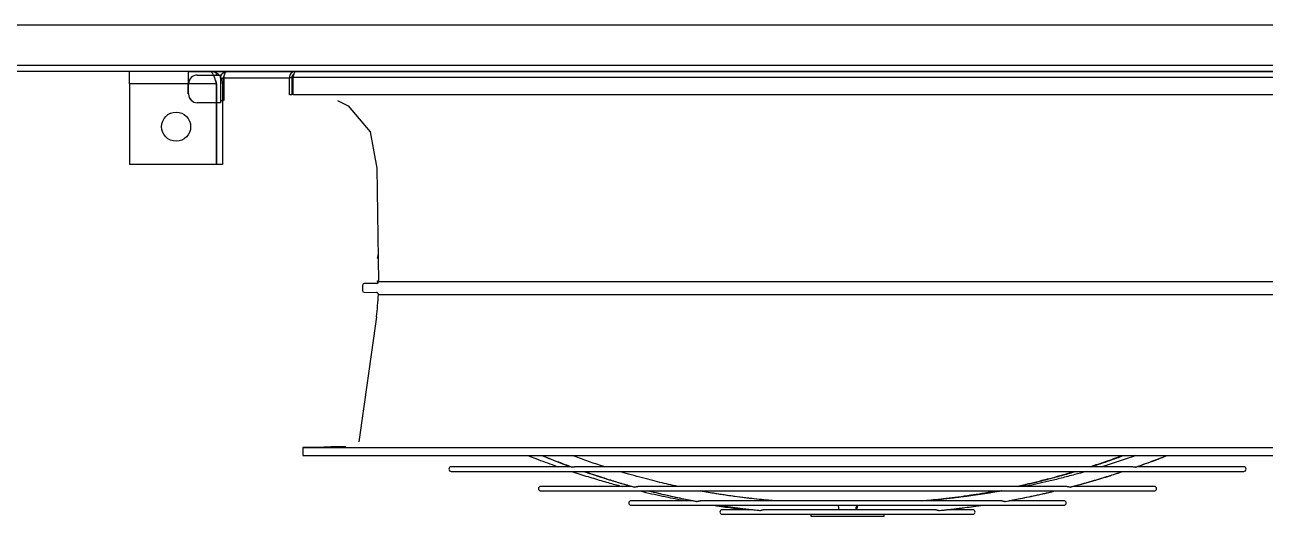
# Model space of a CAD drawing. Header units: inches. Extents: x 547 to 857, y -2 to 194.
# Drawn here: x 785.1 to 798.44, y 120.13 to 125.41 of the extents above; entities that cross this region are included whole.
import ezdxf

# ---------------------------------------------------------------- set-up
doc = ezdxf.new("R2010")
doc.units = ezdxf.units.IN
doc.header["$MEASUREMENT"] = 0

msp = doc.modelspace()

# ---------------------------------------------------------------- linework, layer by layer
at = {"linetype": 'Continuous', "lineweight": 25}
for p, q in [((771.5149, 125.4054), (801.3819, 125.4054)), ((771.5149, 124.9719), (801.3819, 124.9719)), ((801.3819, 124.9054), (771.5149, 124.9054)), ((786.2297, 124.7734), (786.2297, 124.9054)), ((786.8628, 124.7727), (786.8628, 124.9054)), ((786.9568, 124.8664), (787.2068, 124.8664)), ((787.1598, 124.9054), (787.1598, 124.8664)), ((787.2068, 124.8664), (787.2068, 124.8324)), ((787.2085, 124.8429), (787.2068, 124.8429)), ((787.2426, 124.8429), (787.2398, 124.8429)), ((787.9484, 124.8389), (787.9734, 124.8389)), ((787.9484, 124.6554), (787.9484, 124.8389)), ((787.9734, 124.8389), (787.9734, 124.6554)), ((799.9095, 124.8389), (787.9873, 124.8389)), ((787.9873, 124.6554), (787.9873, 124.8389)), ((787.1611, 124.7734), (786.2297, 124.7734)), ((786.2297, 124.7734), (786.2297, 123.9054)), ((786.858, 124.6632), (786.858, 124.7727)), ((786.858, 124.7727), (786.863, 124.7727)), ((786.863, 124.6632), (786.863, 124.7727)), ((787.1611, 124.7734), (787.1611, 123.9054)), ((787.1647, 124.7734), (787.1647, 123.9054)), ((787.2068, 124.8324), (787.2383, 124.8324)), ((787.2068, 124.8324), (787.2068, 124.5929)), ((787.2297, 124.7734), (787.2297, 123.9054)), ((787.2383, 124.8324), (787.2383, 124.5929)), ((787.2418, 124.7764), (787.2383, 124.7764)), ((787.2418, 124.8324), (787.2418, 124.5929)), ((787.9484, 124.8324), (787.2418, 124.8324)), ((787.9873, 124.8324), (787.9734, 124.8324)), ((786.858, 124.6632), (786.863, 124.6632)), ((787.2068, 124.5694), (786.9568, 124.5694)), ((787.2068, 124.5929), (787.2068, 124.5694)), ((787.2068, 124.5929), (787.2383, 124.5929)), ((787.9734, 124.6554), (787.9484, 124.6554)), ((799.9095, 124.6554), (787.9873, 124.6554)), ((788.4664, 124.5929), (788.5809, 124.5368)), ((788.5809, 124.5368), (788.8173, 124.2575)), ((787.1611, 123.9054), (786.2297, 123.9054)), ((787.2297, 123.9054), (787.1647, 123.9054)), ((788.8893, 123.8648), (788.9063, 122.6494)), ((788.9019, 122.9659), (788.8976, 122.9146)), ((788.894, 122.901), (788.8976, 122.9146)), ((788.9028, 122.901), (788.894, 122.901)), ((788.894, 122.901), (788.8966, 122.8997)), ((788.8976, 122.9146), (788.8966, 122.8997)), ((788.8966, 122.8997), (788.9028, 122.8976)), ((788.8976, 122.9146), (788.9024, 122.9293)), ((788.7319, 122.6074), (788.7319, 122.5538)), ((788.8869, 122.6295), (788.7512, 122.6271)), ((788.894, 122.6539), (788.8966, 122.6552)), ((788.9062, 122.6539), (788.894, 122.6539)), ((788.894, 122.6539), (788.8976, 122.6403)), ((788.8966, 122.6552), (788.9062, 122.6583)), ((788.8976, 122.6403), (788.8966, 122.6552)), ((788.8976, 122.6403), (788.8995, 122.6344)), ((788.8976, 122.6403), (788.8981, 122.6332)), ((788.9063, 122.6494), (798.9905, 122.6494)), ((788.7512, 122.5341), (788.8851, 122.5317)), ((788.9044, 122.5112), (798.9924, 122.5112)), ((788.8826, 122.2714), (788.6938, 120.9278)), ((788.3185, 120.8714), (788.0921, 120.8675)), ((788.0921, 120.8675), (788.0937, 120.7794)), ((788.0921, 120.8675), (799.8047, 120.8675)), ((790.9737, 120.6599), (789.6878, 120.6599)), ((789.6878, 120.6106), (798.209, 120.6106)), ((797.0064, 120.6599), (791.0279, 120.6599)), ((798.209, 120.6599), (797.0612, 120.6599)), ((791.6302, 120.4492), (790.6491, 120.4492)), ((796.3112, 120.4492), (791.6925, 120.4492)), ((797.2477, 120.4492), (796.3729, 120.4492)), ((790.6491, 120.4), (797.2477, 120.4)), ((792.2885, 120.2954), (791.6212, 120.2954)), ((791.6212, 120.2462), (796.2757, 120.2462)), ((795.6084, 120.2954), (792.3641, 120.2954)), ((792.9356, 120.1989), (792.6005, 120.1989)), ((794.9002, 120.1989), (793.0408, 120.1989)), ((795.2963, 120.1989), (795.016, 120.1989)), ((796.2757, 120.2954), (795.6851, 120.2954)), ((792.6005, 120.1497), (795.2963, 120.1497)), ((793.5547, 120.1495), (793.5547, 120.1298)), ((793.5547, 120.1495), (794.3421, 120.1495)), ((793.5547, 120.1298), (794.3421, 120.1298)), ((794.3421, 120.1298), (794.3421, 120.1495))]:
    msp.add_line(p, q, dxfattribs=at)
for p, q in [((786.8628, 124.9054), (799.8819, 124.9054)), ((788.8173, 124.2575), (788.8893, 123.8648))]:
    msp.add_line(p, q)
msp.add_circle((786.7297, 124.3117), 0.1563, dxfattribs=at)
for centre, radius, start, end in [((786.9568, 124.7727), 0.0938, 90, 180), ((786.9565, 124.6632), 0.0938, 180, 270), ((786.9568, 124.6632), 0.0938, 180, 270), ((788.7516, 122.6074), 0.0197, 91, 180), ((788.8866, 122.6492), 0.0197, 271, 0.79863), ((788.7516, 122.5538), 0.0197, 180, 269), ((786.4459, 122.6138), 2.4606, 352, 357.61022), ((788.8847, 122.5121), 0.0197, 357.61022, 89), ((789.6878, 120.6352), 0.0246, 90, 270), ((798.209, 120.6352), 0.0246, 270, 90), ((790.6491, 120.4246), 0.0246, 90, 270), ((797.2477, 120.4246), 0.0246, 270, 90), ((791.6212, 120.2708), 0.0246, 90, 270), ((792.6005, 120.1743), 0.0246, 90, 270), ((795.2963, 120.1743), 0.0246, 270, 90), ((796.2757, 120.2708), 0.0246, 270, 90)]:
    msp.add_arc(centre, radius, start, end, dxfattribs=at)
for points, knots in [([(787.0977, 124.9054), (787.103, 124.9034), (787.1135, 124.8995), (787.1294, 124.8689), (787.1453, 124.8253), (787.1558, 124.7907), (787.1611, 124.7734)], [0, 0, 0, 0, 0.2499999, 0.5000002, 0.750001, 1, 1, 1, 1]), ([(787.2297, 124.7734), (787.2284, 124.7873), (787.2258, 124.8152), (787.2058, 124.8526), (787.1765, 124.8818), (787.1394, 124.9015), (787.1118, 124.9041), (787.0977, 124.9054)], [0, 0, 0, 0, 0.1907771, 0.3816601, 0.5768537, 0.7838765, 1, 1, 1, 1]), ([(787.2068, 124.8324), (787.2075, 124.8402), (787.209, 124.8558), (787.2202, 124.8765), (787.2362, 124.8923), (787.2565, 124.9032), (787.2717, 124.9046), (787.2798, 124.9054)], [0, 0, 0, 0, 0.1911269, 0.3820585, 0.5729919, 0.7736094, 1, 1, 1, 1]), ([(787.2383, 124.8324), (787.2386, 124.8365), (787.2391, 124.8437), (787.2423, 124.8497), (787.2437, 124.8523)], [0, 0, 0, 0, 0.567634, 1, 1, 1, 1]), ([(787.2798, 124.9054), (787.2739, 124.904), (787.2642, 124.9018), (787.2514, 124.8865), (787.246, 124.8689), (787.2432, 124.8499), (787.2423, 124.8384), (787.2418, 124.8324)], [0, 0, 0, 0, 0.3002984, 0.4981942, 0.7181275, 0.8511703, 1, 1, 1, 1]), ([(788.0149, 124.9054), (788.0072, 124.9046), (787.9917, 124.903), (787.9713, 124.8908), (787.9562, 124.8729), (787.9492, 124.8544), (787.9486, 124.8428), (787.9484, 124.8389)], [0, 0, 0, 0, 0.2220575, 0.4441646, 0.6662547, 0.8883502, 1, 1, 1, 1]), ([(787.998, 124.8764), (787.9942, 124.8744), (787.9859, 124.8701), (787.9772, 124.8581), (787.9737, 124.8469), (787.9735, 124.8404), (787.9734, 124.8389)], [0, 0, 0, 0, 0.2685758, 0.5883799, 0.9082018, 1, 1, 1, 1]), ([(787.9873, 124.8389), (787.9894, 124.8466), (787.9935, 124.8621), (787.9996, 124.8825), (788.0057, 124.8976), (788.0108, 124.9046), (788.0139, 124.9052), (788.0149, 124.9054)], [0, 0, 0, 0, 0.222062, 0.4441579, 0.6662603, 0.888352, 1, 1, 1, 1]), ([(787.1647, 124.7734), (787.1641, 124.7797), (787.163, 124.7924), (787.1561, 124.8079), (787.1498, 124.8149), (787.1472, 124.8178)], [0, 0, 0, 0, 0.3672065, 0.7336708, 1, 1, 1, 1]), ([(788.5547, 120.8755), (788.5529, 120.8755), (788.5494, 120.8754), (788.5224, 120.875), (788.4839, 120.8743), (788.4377, 120.8735), (788.391, 120.8727), (788.3515, 120.872), (788.3239, 120.8715), (788.3203, 120.8714), (788.3185, 120.8714)], [0, 0, 0, 0, 0.1247936, 0.2486431, 0.3721439, 0.4969371, 0.6227234, 0.7484945, 0.8742541, 1, 1, 1, 1]), ([(788.0936, 120.7794), (788.0961, 120.7794), (788.1009, 120.7794), (788.1399, 120.7794), (788.202, 120.7794), (788.2891, 120.7794), (788.4004, 120.7794), (788.5355, 120.7794), (788.6937, 120.7794), (788.8744, 120.7794), (789.0769, 120.7794), (789.3002, 120.7794), (789.5434, 120.7794), (789.8055, 120.7794), (790.0853, 120.7794), (790.3817, 120.7794), (790.6934, 120.7794), (791.0189, 120.7794), (791.3571, 120.7794), (791.7063, 120.7794), (792.0651, 120.7794), (792.432, 120.7794), (792.8054, 120.7794), (793.1837, 120.7794), (793.5652, 120.7794), (793.9484, 120.7794), (794.3316, 120.7794), (794.7132, 120.7794), (795.0914, 120.7794), (795.4648, 120.7794), (795.8317, 120.7794), (796.1905, 120.7794), (796.5398, 120.7794), (796.8779, 120.7794), (797.2035, 120.7794), (797.5151, 120.7794), (797.8115, 120.7794), (798.0913, 120.7794), (798.3534, 120.7794), (798.5966, 120.7794), (798.8199, 120.7794), (799.0224, 120.7794), (799.2031, 120.7794), (799.3614, 120.7794), (799.4964, 120.7794), (799.6077, 120.7794), (799.6949, 120.7794), (799.7569, 120.7794), (799.7959, 120.7794), (799.8008, 120.7794), (799.8032, 120.7794)], [0, 0, 0, 0, 0.0208333, 0.0416667, 0.0625, 0.0833333, 0.1041667, 0.125, 0.1458333, 0.1666667, 0.1875, 0.2083334, 0.2291667, 0.25, 0.2708334, 0.2916666, 0.3125, 0.3333333, 0.3541667, 0.375, 0.3958333, 0.4166666, 0.4375001, 0.4583333, 0.4791667, 0.5, 0.5208333, 0.5416667, 0.5625, 0.5833334, 0.6041667, 0.625, 0.6458334, 0.6666667, 0.6875, 0.7083334, 0.7291667, 0.75, 0.7708333, 0.7916667, 0.8125, 0.8333333, 0.8541667, 0.875, 0.8958333, 0.9166667, 0.9375, 0.9583333, 0.9791667, 1, 1, 1, 1]), ([(790.5152, 120.7794), (790.5426, 120.7686), (790.636, 120.7317), (790.7438, 120.6921), (790.8245, 120.6646), (790.8384, 120.6599)], [0, 0, 0, 0, 0.2551692, 0.8714274, 1, 1, 1, 1]), ([(790.6667, 120.7794), (790.6986, 120.7663), (790.7946, 120.7268), (790.9003, 120.6863), (790.9742, 120.6601), (790.9836, 120.6568)], [0, 0, 0, 0, 0.3037805, 0.9120454, 1, 1, 1, 1]), ([(790.6717, 120.7794), (790.6874, 120.7729), (790.7495, 120.747), (790.857, 120.7053), (790.949, 120.6712), (790.9942, 120.6544)], [0, 0, 0, 0, 0.14679443, 0.58056216, 1, 1, 1, 1]), ([(791.3383, 120.6599), (791.3265, 120.6635), (791.262, 120.6838), (791.1462, 120.7231), (791.0425, 120.7608), (790.9912, 120.7794)], [0, 0, 0, 0, 0.1009147, 0.5551046, 1, 1, 1, 1]), ([(796.9058, 120.7794), (796.9025, 120.7781), (796.8407, 120.7546), (796.7252, 120.715), (796.6131, 120.6765), (796.5594, 120.6599), (796.5594, 120.6599)], [0, 0, 0, 0, 0.02917, 0.5376936, 0.9996799, 1, 1, 1, 1]), ([(796.5617, 120.6599), (796.588, 120.6681), (796.6827, 120.698), (796.7986, 120.7377), (796.8878, 120.7713), (796.9094, 120.7794)], [0, 0, 0, 0, 0.22608012, 0.81324801, 1, 1, 1, 1]), ([(797.0443, 120.7794), (796.986, 120.7593), (796.8704, 120.7193), (796.7493, 120.6801), (796.6864, 120.6614), (796.6813, 120.6599)], [0, 0, 0, 0, 0.48265126, 0.95842975, 1, 1, 1, 1]), ([(797.0398, 120.6544), (797.1003, 120.6758), (797.2133, 120.7157), (797.3255, 120.7592), (797.3776, 120.7794)], [0, 0, 0, 0, 0.5359077, 1, 1, 1, 1]), ([(797.0496, 120.6565), (797.1195, 120.6811), (797.2304, 120.72), (797.3404, 120.7634), (797.3812, 120.7794)], [0, 0, 0, 0, 0.6294566, 1, 1, 1, 1]), ([(790.9822, 120.6106), (790.9828, 120.6104), (791.0414, 120.5904), (791.1535, 120.5554), (791.3142, 120.5072), (791.4368, 120.4725), (791.506, 120.4544), (791.5261, 120.4492)], [0, 0, 0, 0, 0.0033163, 0.3252534, 0.6200059, 0.8899545, 1, 1, 1, 1]), ([(790.9942, 120.6544), (790.9913, 120.6546), (790.9868, 120.6549), (790.9844, 120.6563), (790.9835, 120.6567)], [0, 0, 0, 0, 0.6572272, 1, 1, 1, 1]), ([(791.0285, 120.6598), (791.0282, 120.6598), (791.026, 120.66), (791.0212, 120.6593), (791.0133, 120.6575), (791.0038, 120.6551), (790.9976, 120.6547), (790.9942, 120.6544)], [0, 0, 0, 0, 0.02775, 0.2009137, 0.3724469, 0.6544216, 1, 1, 1, 1]), ([(791.1134, 120.6106), (791.12, 120.6083), (791.1803, 120.5868), (791.2887, 120.5515), (791.4336, 120.5061), (791.5511, 120.4715), (791.6209, 120.4523), (791.6474, 120.445)], [0, 0, 0, 0, 0.0373277, 0.3415904, 0.6100747, 0.8518795, 1, 1, 1, 1]), ([(791.1193, 120.6106), (791.1519, 120.5992), (791.245, 120.5666), (791.383, 120.5229), (791.5299, 120.4785), (791.616, 120.4545), (791.6576, 120.4428)], [0, 0, 0, 0, 0.1823606, 0.5219938, 0.7693971, 1, 1, 1, 1]), ([(792.1227, 120.4492), (792.09, 120.4563), (792.026, 120.4703), (791.9278, 120.4935), (791.8249, 120.5191), (791.712, 120.5487), (791.6016, 120.5793), (791.5286, 120.6011), (791.4968, 120.6106)], [0, 0, 0, 0, 0.1559953, 0.3057262, 0.4694356, 0.6487841, 0.8468714, 1, 1, 1, 1]), ([(796.4004, 120.6106), (796.3634, 120.5997), (796.2882, 120.5773), (796.1779, 120.5469), (796.064, 120.517), (795.9524, 120.4895), (795.8539, 120.4664), (795.796, 120.4539), (795.7743, 120.4492)], [0, 0, 0, 0, 0.17790142, 0.36237281, 0.52920155, 0.72385137, 0.89658553, 1, 1, 1, 1]), ([(795.7748, 120.4492), (795.7922, 120.4529), (795.8556, 120.4661), (795.9682, 120.4926), (796.117, 120.5298), (796.2632, 120.569), (796.3599, 120.5978), (796.4032, 120.6106)], [0, 0, 0, 0, 0.0826391, 0.3009, 0.5364815, 0.79198, 1, 1, 1, 1]), ([(796.5152, 120.6106), (796.4741, 120.599), (796.3844, 120.5735), (796.2498, 120.5384), (796.1151, 120.5053), (795.9911, 120.477), (795.9074, 120.4586), (795.865, 120.4501), (795.8607, 120.4492)], [0, 0, 0, 0, 0.1894129, 0.413164, 0.6178386, 0.8064082, 0.9804163, 1, 1, 1, 1]), ([(796.3456, 120.4428), (796.4015, 120.4578), (796.5184, 120.4892), (796.6864, 120.5389), (796.8185, 120.5799), (796.8897, 120.6039), (796.9097, 120.6106)], [0, 0, 0, 0, 0.2960221, 0.6190564, 0.8929449, 1, 1, 1, 1]), ([(796.3551, 120.4448), (796.3574, 120.4454), (796.4068, 120.458), (796.5073, 120.4858), (796.6672, 120.5321), (796.8039, 120.5739), (796.8891, 120.6026), (796.9129, 120.6106)], [0, 0, 0, 0, 0.012489, 0.2638136, 0.5389367, 0.8710184, 1, 1, 1, 1]), ([(797.0398, 120.6544), (797.0368, 120.6546), (797.0311, 120.655), (797.0219, 120.6573), (797.0138, 120.6592), (797.0078, 120.6601), (797.0049, 120.6597), (797.004, 120.6595)], [0, 0, 0, 0, 0.3034773, 0.566962, 0.7484022, 0.9157715, 1, 1, 1, 1]), ([(797.0496, 120.6566), (797.049, 120.6563), (797.0471, 120.6549), (797.0429, 120.6546), (797.0398, 120.6544)], [0, 0, 0, 0, 0.2791152, 1, 1, 1, 1]), ([(791.6473, 120.4448), (791.6473, 120.4448), (791.6488, 120.4436), (791.653, 120.4429), (791.6569, 120.4429), (791.6576, 120.4428)], [0, 0, 0, 0, 0.0124025, 0.8343247, 1, 1, 1, 1]), ([(791.6576, 120.4428), (791.6608, 120.4431), (791.6667, 120.4435), (791.6759, 120.446), (791.6837, 120.4481), (791.6888, 120.449), (791.6924, 120.4493), (791.694, 120.449), (791.6948, 120.4489)], [0, 0, 0, 0, 0.292607, 0.5470097, 0.7222793, 0.8555869, 0.9202686, 1, 1, 1, 1]), ([(796.3088, 120.4489), (796.3095, 120.449), (796.3103, 120.4492), (796.3132, 120.4492), (796.3175, 120.4487), (796.3247, 120.4469), (796.3339, 120.4442), (796.341, 120.4429), (796.345, 120.4429), (796.3456, 120.4428)], [0, 0, 0, 0, 0.0626154, 0.080825, 0.2284319, 0.3747427, 0.6034082, 0.9334816, 1, 1, 1, 1]), ([(796.3456, 120.4428), (796.3485, 120.443), (796.3524, 120.4432), (796.3545, 120.4446), (796.355, 120.445)], [0, 0, 0, 0, 0.7202603, 1, 1, 1, 1]), ([(791.7204, 120.4), (791.7298, 120.3977), (791.7808, 120.3851), (791.8704, 120.3648), (791.9861, 120.3397), (792.0995, 120.3166), (792.1746, 120.3027), (792.214, 120.2954)], [0, 0, 0, 0, 0.0577954, 0.3112715, 0.5451845, 0.7611209, 1, 1, 1, 1]), ([(791.8181, 120.4), (791.8498, 120.392), (791.9179, 120.3749), (792.0187, 120.3516), (792.1166, 120.3301), (792.2035, 120.3121), (792.2698, 120.2989), (792.3074, 120.2919), (792.3193, 120.2897)], [0, 0, 0, 0, 0.1903686, 0.4093739, 0.6037593, 0.7761169, 0.9288109, 1, 1, 1, 1]), ([(791.8201, 120.4), (791.8209, 120.3998), (791.8647, 120.3883), (791.9489, 120.3682), (792.0767, 120.3389), (792.2022, 120.3123), (792.2875, 120.2959), (792.3284, 120.288)], [0, 0, 0, 0, 0.0047443, 0.2597377, 0.4981117, 0.7590951, 1, 1, 1, 1]), ([(793.1431, 120.2954), (793.1153, 120.2978), (793.0495, 120.3036), (792.9476, 120.3142), (792.8402, 120.3268), (792.742, 120.3396), (792.6607, 120.3512), (792.5904, 120.3619), (792.5238, 120.3725), (792.4484, 120.3852), (792.3952, 120.3949), (792.3672, 120.4)], [0, 0, 0, 0, 0.106827, 0.2538652, 0.393264, 0.5213065, 0.6332717, 0.7078537, 0.7934049, 0.8912396, 1, 1, 1, 1]), ([(793.1521, 120.2954), (793.1344, 120.2968), (793.0831, 120.301), (792.9946, 120.3097), (792.8823, 120.322), (792.7574, 120.3377), (792.6299, 120.3556), (792.544, 120.3695), (792.5042, 120.376)], [0, 0, 0, 0, 0.0816516, 0.2369362, 0.4093109, 0.6011102, 0.8152531, 1, 1, 1, 1]), ([(794.7448, 120.2954), (794.7624, 120.2968), (794.8137, 120.301), (794.9022, 120.3097), (795.0145, 120.322), (795.1394, 120.3377), (795.2672, 120.3557), (795.3972, 120.3765), (795.4828, 120.3909), (795.5282, 120.3997), (795.5298, 120.4)], [0, 0, 0, 0, 0.0673434, 0.1954166, 0.3375852, 0.4957744, 0.6723918, 0.8258233, 0.9936812, 1, 1, 1, 1]), ([(795.6017, 120.4), (795.5821, 120.3965), (795.5175, 120.3849), (795.4117, 120.3682), (795.278, 120.3487), (795.1468, 120.3317), (795.0185, 120.317), (794.9033, 120.3056), (794.8264, 120.2986), (794.7876, 120.2957), (794.7833, 120.2954)], [0, 0, 0, 0, 0.0722352, 0.2376766, 0.3887453, 0.5628004, 0.7185449, 0.858352, 0.9841316, 1, 1, 1, 1]), ([(795.6036, 120.4), (795.5719, 120.3945), (795.5036, 120.3825), (795.4018, 120.3665), (795.3017, 120.3518), (795.211, 120.3395), (795.1288, 120.3292), (795.0541, 120.3206), (794.9711, 120.3116), (794.8846, 120.3031), (794.8208, 120.2978), (794.7926, 120.2954)], [0, 0, 0, 0, 0.1173272, 0.2537855, 0.3769388, 0.488294, 0.589206, 0.680874, 0.7643265, 0.89598, 1, 1, 1, 1]), ([(795.6436, 120.288), (795.6988, 120.2982), (795.8149, 120.3196), (795.9831, 120.3553), (796.105, 120.3825), (796.1659, 120.3978), (796.1747, 120.4)], [0, 0, 0, 0, 0.3104915, 0.6542957, 0.9499074, 1, 1, 1, 1]), ([(795.6606, 120.2912), (795.6614, 120.2914), (795.7083, 120.2995), (795.7874, 120.3148), (795.9002, 120.3375), (796.0042, 120.3599), (796.097, 120.3807), (796.1552, 120.3949), (796.1763, 120.4)], [0, 0, 0, 0, 0.004831, 0.2716588, 0.4588827, 0.6602288, 0.8767876, 1, 1, 1, 1]), ([(792.3193, 120.29), (792.3206, 120.2894), (792.3231, 120.2882), (792.3267, 120.2881), (792.3284, 120.288)], [0, 0, 0, 0, 0.5217556, 1, 1, 1, 1]), ([(792.3284, 120.288), (792.3316, 120.2883), (792.3375, 120.2887), (792.3466, 120.2914), (792.3544, 120.2938), (792.3599, 120.2951), (792.3638, 120.2955), (792.3654, 120.2952), (792.3661, 120.2951)], [0, 0, 0, 0, 0.2854407, 0.5338095, 0.7052372, 0.8376962, 0.9321115, 1, 1, 1, 1]), ([(792.5115, 120.2462), (792.531, 120.2433), (792.5809, 120.2358), (792.6584, 120.2254), (792.7415, 120.2149), (792.8156, 120.2062), (792.8621, 120.2012), (792.8835, 120.1989)], [0, 0, 0, 0, 0.1574629, 0.4029133, 0.6253461, 0.8273997, 1, 1, 1, 1]), ([(792.5739, 120.2462), (792.5952, 120.2428), (792.657, 120.233), (792.7619, 120.2186), (792.8841, 120.2032), (792.9658, 120.1946), (793.0044, 120.1905)], [0, 0, 0, 0, 0.148459, 0.4313257, 0.7313798, 1, 1, 1, 1]), ([(792.5767, 120.2462), (792.5965, 120.2429), (792.6865, 120.2283), (792.8263, 120.21), (792.9463, 120.1977), (792.996, 120.1926)], [0, 0, 0, 0, 0.1425303, 0.645365, 1, 1, 1, 1]), ([(793.0044, 120.1905), (793.0075, 120.1908), (793.0134, 120.1912), (793.0225, 120.1941), (793.0302, 120.1968), (793.0361, 120.1985), (793.0402, 120.1991), (793.0417, 120.1988), (793.042, 120.1988)], [0, 0, 0, 0, 0.28347557, 0.53094151, 0.70246405, 0.83507072, 0.96055143, 1, 1, 1, 1]), ([(793.8542, 120.1989), (793.8547, 120.2044), (793.8557, 120.2164), (793.8522, 120.2334), (793.8469, 120.2424), (793.8447, 120.2462)], [0, 0, 0, 0, 0.3232509, 0.7134492, 1, 1, 1, 1]), ([(794.0426, 120.1989), (794.0422, 120.2044), (794.0412, 120.2164), (794.0447, 120.2334), (794.0499, 120.2424), (794.0521, 120.2462)], [0, 0, 0, 0, 0.3232497, 0.7134487, 1, 1, 1, 1]), ([(794.06, 120.2462), (794.0586, 120.2441), (794.054, 120.2374), (794.0506, 120.2217), (794.049, 120.2071), (794.0506, 120.1999), (794.0508, 120.1989)], [0, 0, 0, 0, 0.16533729, 0.55364192, 0.94181843, 1, 1, 1, 1]), ([(794.8978, 120.1986), (794.8979, 120.1987), (794.8985, 120.1989), (794.901, 120.199), (794.9051, 120.1985), (794.9113, 120.1967), (794.9191, 120.194), (794.928, 120.1911), (794.9335, 120.1907), (794.9363, 120.1905)], [0, 0, 0, 0, 0.0165709, 0.0751265, 0.1995839, 0.3231784, 0.4968868, 0.7489432, 1, 1, 1, 1]), ([(794.9363, 120.1905), (794.9703, 120.1939), (795.0416, 120.2011), (795.1538, 120.2141), (795.2672, 120.2288), (795.3466, 120.2397), (795.385, 120.2457), (795.3882, 120.2462)], [0, 0, 0, 0, 0.2252491, 0.4725727, 0.7448135, 0.9783224, 1, 1, 1, 1]), ([(794.9444, 120.1921), (794.9659, 120.1942), (795.0104, 120.1985), (795.0799, 120.2061), (795.1554, 120.2149), (795.2384, 120.2254), (795.3159, 120.2358), (795.3658, 120.2433), (795.3853, 120.2462)], [0, 0, 0, 0, 0.14654768, 0.30178075, 0.47228808, 0.65999293, 0.86712149, 1, 1, 1, 1]), ([(795.6073, 120.2953), (795.6077, 120.2953), (795.6096, 120.2956), (795.614, 120.2949), (795.6206, 120.2931), (795.6291, 120.2904), (795.6371, 120.2883), (795.6419, 120.2881), (795.6436, 120.288)], [0, 0, 0, 0, 0.038343, 0.1789577, 0.3183945, 0.5249472, 0.8280535, 1, 1, 1, 1]), ([(795.6436, 120.288), (795.6465, 120.2882), (795.6502, 120.2884), (795.6521, 120.2897), (795.6525, 120.29)], [0, 0, 0, 0, 0.7937388, 1, 1, 1, 1]), ([(793.7592, 120.1497), (793.7665, 120.1497), (793.7842, 120.1495), (793.802, 120.1495), (793.8124, 120.1495)], [0, 0, 0, 0, 0.4110875, 1, 1, 1, 1]), ([(794.0907, 120.1495), (794.0999, 120.1495), (794.1193, 120.1495), (794.1389, 120.1496), (794.1491, 120.1497), (794.1491, 120.1497)], [0, 0, 0, 0, 0.4736372, 0.9975737, 1, 1, 1, 1])]:
    msp.add_open_spline(points, degree=3, knots=knots, dxfattribs=at)

doc.saveas('drawing.dxf')
